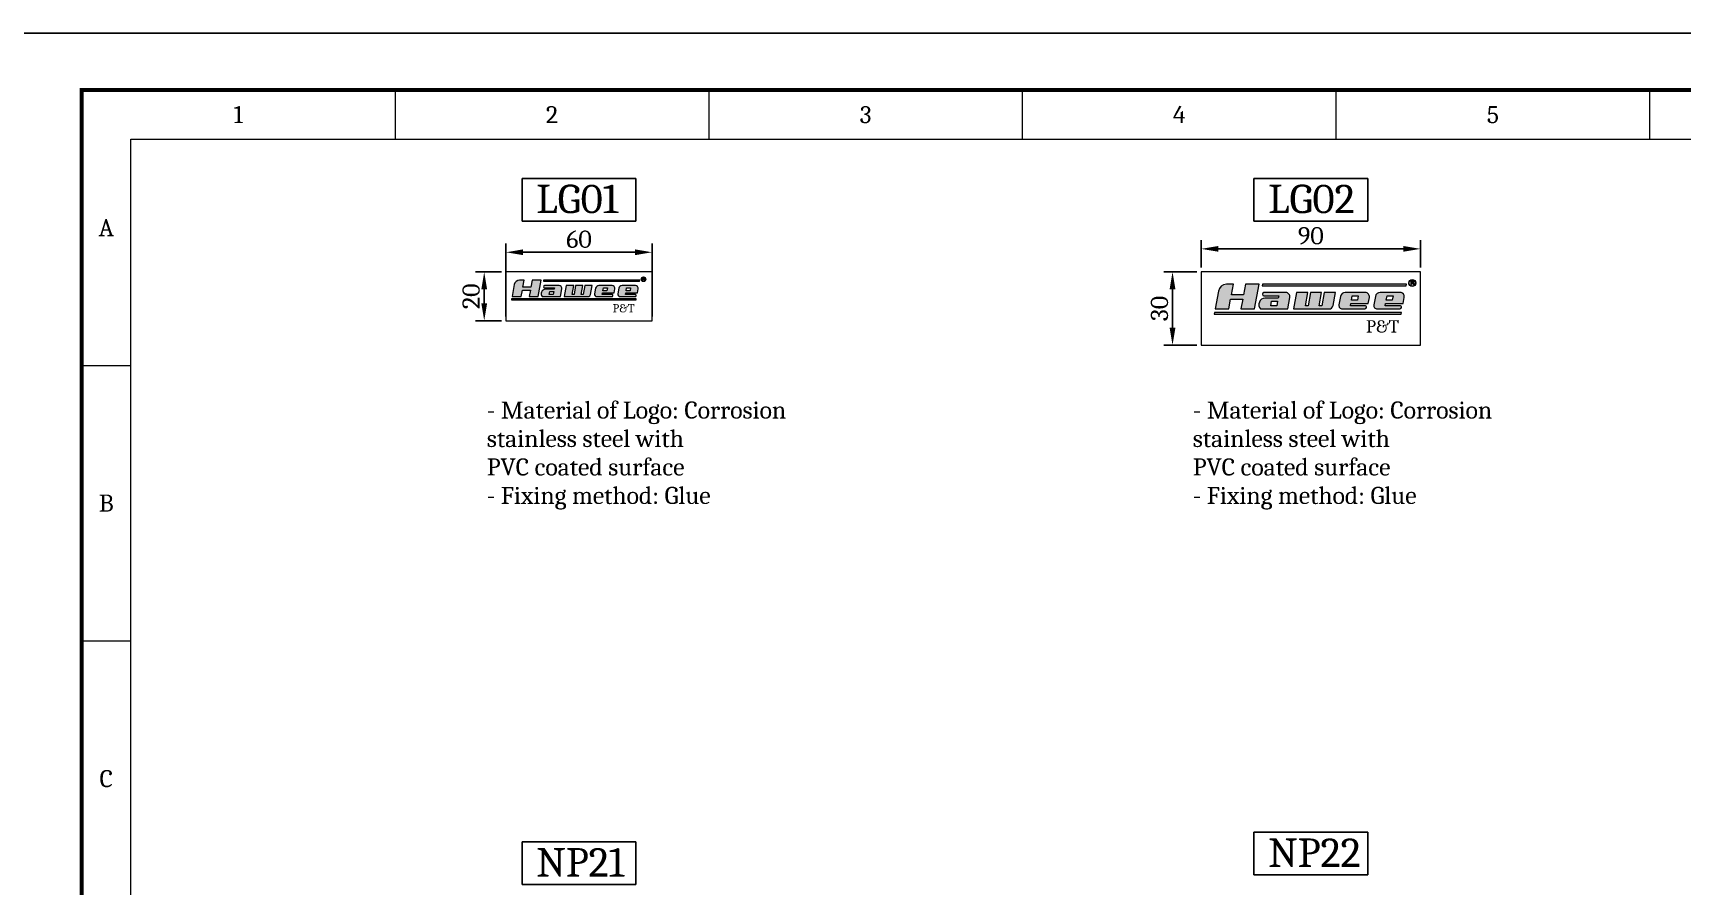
# Model space of a CAD drawing. Header units: millimetres. Extents: x -116965 to 323937, y 291661 to 566926.
# Drawn here: x -66858 to -62800, y 339094 to 341192 of the extents above; entities that cross this region are included whole.
import ezdxf
from ezdxf.enums import TextEntityAlignment as Align

# ---------------------------------------------------------------- set-up
doc = ezdxf.new("R2010")
doc.units = ezdxf.units.MM
doc.header["$PDMODE"] = 35
doc.layers.get('0').update_dxf_attribs({"lineweight": 18})
doc.styles.add('hwBorder', font='Cambria.ttf')
doc.styles.add('hwTech', font='Cambria.ttf')
doc.dimstyles.new('hwTech-1.4', dxfattribs={"dimscale": 17, "dimtxt": 2.5, "dimasz": 2.5, "dimexe": 1.25, "dimexo": 0.625, "dimtad": 1, "dimtxsty": 'hwTech', "dimcen": 2.5, "dimclrd": 3, "dimclre": 3, "dimclrt": 3, "dimadec": 0, "dimazin": 0, "dimtfac": 1, "dimtmove": 0, "dimatfit": 3, "dimfxl": 1, "dimarcsym": 0})

# ---------------------------------------------------------------- blocks, each defined once
blk = doc.blocks.new('*U1980')
at = {"color": 5}
for p, q in [((37.57, 198.62), (37.57, 194.28)), ((65.14, 198.62), (65.14, 194.28)), ((92.7, 198.62), (92.7, 194.28)), ((120.27, 198.62), (120.27, 194.28)), ((147.84, 198.62), (147.84, 194.28)), ((10, 174.42), (14.34, 174.42)), ((10, 150.22), (14.34, 150.22))]:
    blk.add_line(p, q, dxfattribs=at)
at = {"color": 5, "const_width": 0.35}
blk.add_lwpolyline([(10, 198.62), (285.68, 198.62), (285.68, 5), (10, 5)], close=True, dxfattribs=at)
at = {"color": 5}
blk.add_lwpolyline([(14.34, 194.28), (281.34, 194.28), (281.34, 9.34), (14.34, 9.34)], close=True, dxfattribs=at)
at = {"layer": 'Defpoints', "color": 4}
blk.add_lwpolyline([(0, 203.62), (290.68, 203.62), (290.68, 0), (0, 0)], close=True, dxfattribs=at)
at = {"color": 253, "style": 'hwBorder'}
for s, p in [('1', (23.78, 196.45)), ('2', (51.35, 196.45)), ('3', (78.92, 196.45)), ('4', (106.49, 196.45)), ('5', (134.06, 196.45)), ('A', (12.17, 186.52)), ('B', (12.17, 162.32)), ('C', (12.17, 138.11))]:
    blk.add_text(s, height=1.5, dxfattribs=at).set_placement(p, align=Align.MIDDLE_CENTER)
at = {"color": 6, "style": 'hwBorder', "flags": 8}
for tag, p in [("DWG'SNAME", (266.34, 59)), ("DWG'SCODE2", (266.34, 51.05))]:
    blk.add_attdef(tag, text='', height=1.5, dxfattribs=at).set_placement(p, align=Align.MIDDLE_CENTER)
at = {"color": 253, "style": 'hwBorder', "flags": 8}
for tag, p in [('REV_0', (253.34, 43.79)), ('REV_MODIFY0', (264.34, 44.1)), ('REV_DATE0', (277.34, 44.1)), ('REV_1', (253.34, 40.48)), ('REV_MODIFY1', (264.34, 40.79)), ('REV_DATE1', (277.34, 40.79)), ('REV_MODIFY2', (264.34, 37.48)), ('REV_DATE2', (277.34, 37.48)), ('REV_2', (253.34, 37.17)), ('REV_3', (253.34, 33.86)), ('REV_MODIFY3', (264.34, 34.17)), ('REV_DATE3', (277.34, 34.17)), ('REV_4', (253.34, 30.55)), ('REV_MODIFY4', (264.34, 30.86)), ('REV_DATE4', (277.34, 30.86))]:
    blk.add_attdef(tag, text='', height=1, dxfattribs=at).set_placement(p, align=Align.MIDDLE_CENTER)
at = {"color": 6, "style": 'hwBorder', "flags": 8}
for tag, p in [('TOLERANCE', (261.54, 27.22)), ('PAGE', (259.34, 15.3))]:
    blk.add_attdef(tag, text='', height=1.5, dxfattribs=at).set_placement(p, align=Align.MIDDLE_LEFT)
blk = doc.blocks.new('*U415')
h = blk.add_hatch(color=5)
h.paths.add_polyline_path([(-29.42, 2.98), (-31.09, 2.98), (-31.32, 1.71), (-32.78, 1.71), (-32.55, 2.98), (-33.39, 2.98, 0.362465), (-34.37, 2.16), (-34.77, -0.02), (-33.1, -0.02), (-32.88, 1.18), (-31.41, 1.18), (-31.63, -0.02), (-29.97, -0.02)])
h.paths.add_polyline_path([(-28.7, 1.31, 0.600072), (-29.26, -0.02), (-25.92, -0.02), (-25.67, 1.39, 0.467928), (-26.16, 1.98), (-28.82, 1.98, 1), (-28.82, 1.58), (-27.03, 1.58), (-27.08, 1.31)])
h.paths.add_polyline_path([(-27.89, 0.91), (-27.16, 0.91), (-27.25, 0.38), (-27.99, 0.38)], flags=16)
h.paths.add_polyline_path([(-12.11, -0.64), (-12.08, -0.44), (-34.84, -0.44), (-34.88, -0.64)])
h = blk.add_hatch(color=1)
h.paths.add_polyline_path([(-11.49, 2.78), (-11.45, 2.98), (-29, 2.98), (-29.04, 2.78)])
h.paths.add_polyline_path([(-20.12, 1.98), (-21.48, 1.98), (-21.77, 0.38), (-22.11, 0.38), (-21.82, 1.98), (-23.15, 1.98), (-23.44, 0.38), (-23.78, 0.38), (-23.49, 1.98), (-24.85, 1.98), (-25.22, -0.02), (-20.9, -0.02, 0.362465), (-20.41, 0.39)])
h.paths.add_polyline_path([(-19.69, 0.47, 0.467928), (-19.28, -0.02), (-16.53, -0.02, 0.362465), (-16.33, 0.14, 0.467928), (-16.53, 0.38), (-18.3, 0.38), (-18.25, 0.65), (-16.12, 0.65), (-15.99, 1.39, 0.467928), (-16.48, 1.98), (-18.92, 1.98, 0.362465), (-19.5, 1.5)])
h.paths.add_polyline_path([(-18.18, 1.05), (-18.08, 1.58), (-17.35, 1.58), (-17.45, 1.05)], flags=16)
h.paths.add_polyline_path([(-14.01, 0.65), (-11.88, 0.65), (-11.74, 1.39, 0.467928), (-12.24, 1.98), (-14.68, 1.98, 0.362465), (-15.26, 1.5), (-15.44, 0.47, 0.467928), (-15.03, -0.02), (-12.28, -0.02, 0.362465), (-12.09, 0.14, 0.467928), (-12.28, 0.38), (-14.06, 0.38)])
h.paths.add_polyline_path([(-13.94, 1.05), (-13.84, 1.58), (-13.11, 1.58), (-13.21, 1.05)], flags=16)
at = {"ltscale": 5}
h = blk.add_hatch(dxfattribs=at)
h.set_pattern_fill('ANGLE', color=256)
h.set_pattern_definition([(0, (0, 0.104), (0, 6.985), [5.08, -1.905]), (90, (0, 0.104), (-6.985, 4e-16), [5.08, -1.905])])
h.paths.add_polyline_path([(-11.18, 3.14, 1), (-10.34, 3.14, 1)])
h.paths.add_polyline_path([(-10.36, 3.14, -1), (-11.16, 3.14, -1)], flags=16)
h.paths.add_polyline_path([(-10.59, 3.31), (-10.58, 3.3), (-10.58, 3.28), (-10.58, 3.27), (-10.58, 3.26), (-10.58, 3.24), (-10.58, 3.23), (-10.58, 3.22), (-10.59, 3.2), (-10.6, 3.19), (-10.61, 3.18), (-10.61, 3.17), (-10.62, 3.17), (-10.64, 3.16), (-10.65, 3.16), (-10.66, 3.15), (-10.68, 3.15), (-10.69, 3.14), (-10.68, 3.14), (-10.67, 3.13), (-10.66, 3.12), (-10.65, 3.11), (-10.64, 3.1), (-10.63, 3.09), (-10.62, 3.08), (-10.62, 3.07), (-10.62, 3.07), (-10.54, 2.95), (-10.61, 2.95), (-10.67, 3.04), (-10.68, 3.06), (-10.69, 3.07), (-10.69, 3.08), (-10.7, 3.09), (-10.71, 3.1), (-10.72, 3.11), (-10.73, 3.12), (-10.73, 3.13), (-10.75, 3.13), (-10.76, 3.14), (-10.77, 3.14), (-10.79, 3.14), (-10.85, 3.14), (-10.85, 2.95), (-10.91, 2.95), (-10.91, 3.37), (-10.73, 3.37), (-10.71, 3.37), (-10.69, 3.37), (-10.68, 3.37), (-10.66, 3.37), (-10.64, 3.36), (-10.63, 3.35), (-10.62, 3.35), (-10.61, 3.34), (-10.6, 3.32)], flags=0)
h.paths.add_polyline_path([(-10.64, 3.28), (-10.64, 3.27), (-10.63, 3.26), (-10.63, 3.25), (-10.64, 3.23), (-10.64, 3.22), (-10.65, 3.21), (-10.66, 3.2), (-10.68, 3.19), (-10.69, 3.19), (-10.7, 3.19), (-10.72, 3.19), (-10.74, 3.19), (-10.85, 3.19), (-10.85, 3.33), (-10.72, 3.33), (-10.7, 3.32), (-10.69, 3.32), (-10.68, 3.32), (-10.66, 3.31), (-10.66, 3.31), (-10.65, 3.3)], flags=0)
h = blk.add_hatch(color=0)
h.paths.add_polyline_path([(-10.66, 3.37), (-10.68, 3.37), (-10.69, 3.37), (-10.71, 3.37), (-10.73, 3.37), (-10.91, 3.37), (-10.91, 2.95), (-10.85, 2.95), (-10.85, 3.14), (-10.79, 3.14), (-10.76, 3.14), (-10.74, 3.13), (-10.72, 3.12), (-10.71, 3.1), (-10.69, 3.08), (-10.68, 3.06), (-10.67, 3.04), (-10.61, 2.95), (-10.54, 2.95), (-10.62, 3.07), (-10.62, 3.08), (-10.63, 3.09), (-10.64, 3.1), (-10.65, 3.11), (-10.66, 3.12), (-10.67, 3.13), (-10.68, 3.14), (-10.69, 3.14), (-10.69, 3.14), (-10.68, 3.15), (-10.66, 3.15), (-10.65, 3.16), (-10.64, 3.16), (-10.62, 3.17), (-10.61, 3.17), (-10.61, 3.18), (-10.6, 3.19), (-10.59, 3.2), (-10.58, 3.22), (-10.58, 3.23), (-10.58, 3.24), (-10.58, 3.26), (-10.58, 3.27), (-10.58, 3.28), (-10.58, 3.3), (-10.59, 3.31), (-10.59, 3.32), (-10.6, 3.33), (-10.61, 3.34), (-10.62, 3.35), (-10.63, 3.35), (-10.64, 3.36), (-10.65, 3.36)])
h.paths.add_polyline_path([(-10.74, 3.19), (-10.85, 3.19), (-10.85, 3.33), (-10.72, 3.33), (-10.69, 3.32), (-10.67, 3.32), (-10.65, 3.3), (-10.64, 3.28), (-10.63, 3.25), (-10.64, 3.23), (-10.66, 3.2), (-10.68, 3.19), (-10.71, 3.19)], flags=16)
at = {"color": 5}
for points in [[(-29.42, 2.98), (-31.09, 2.98), (-31.32, 1.71), (-32.78, 1.71), (-32.55, 2.98), (-33.39, 2.98, 0.362465), (-34.37, 2.16), (-34.77, -0.02), (-33.1, -0.02), (-32.88, 1.18), (-31.41, 1.18), (-31.63, -0.02), (-29.97, -0.02), (-29.42, 2.98)], [(-25.67, 1.39, 0.467928), (-26.16, 1.98), (-28.82, 1.98, 1), (-28.82, 1.58), (-27.03, 1.58), (-27.08, 1.31), (-28.7, 1.31, 0.600072), (-29.26, -0.02), (-25.92, -0.02), (-25.67, 1.39, 0.467928)]]:
    blk.add_lwpolyline(points, format="xyb", close=True, dxfattribs=at)
at = {"color": 1}
for points in [[(-11.45, 2.98), (-29, 2.98), (-29.04, 2.78), (-11.49, 2.78), (-11.45, 2.98)], [(-18.18, 1.05), (-18.08, 1.58), (-17.35, 1.58), (-17.45, 1.05), (-18.18, 1.05)], [(-13.94, 1.05), (-13.84, 1.58), (-13.11, 1.58), (-13.21, 1.05), (-13.94, 1.05)]]:
    blk.add_lwpolyline(points, close=True, dxfattribs=at)
at = {"color": 0}
for points in [[(-10.63, 3.35), (-10.64, 3.36), (-10.65, 3.36), (-10.66, 3.37), (-10.68, 3.37), (-10.69, 3.37), (-10.71, 3.37), (-10.73, 3.37), (-10.91, 3.37), (-10.91, 2.95), (-10.85, 2.95), (-10.85, 3.14), (-10.79, 3.14), (-10.77, 3.14), (-10.76, 3.14), (-10.75, 3.13), (-10.73, 3.13), (-10.73, 3.12), (-10.72, 3.11), (-10.71, 3.1), (-10.7, 3.09), (-10.69, 3.08), (-10.69, 3.07), (-10.68, 3.06), (-10.67, 3.04), (-10.61, 2.95), (-10.54, 2.95), (-10.62, 3.07), (-10.62, 3.07), (-10.62, 3.08), (-10.63, 3.09), (-10.64, 3.1), (-10.65, 3.11), (-10.66, 3.12), (-10.67, 3.13), (-10.68, 3.14), (-10.69, 3.14), (-10.69, 3.14), (-10.68, 3.15), (-10.66, 3.15), (-10.65, 3.16), (-10.64, 3.16), (-10.62, 3.17), (-10.61, 3.17), (-10.61, 3.18), (-10.6, 3.19), (-10.59, 3.2), (-10.58, 3.22), (-10.58, 3.23), (-10.58, 3.24), (-10.58, 3.26), (-10.58, 3.27), (-10.58, 3.28), (-10.58, 3.3), (-10.59, 3.31), (-10.59, 3.32), (-10.6, 3.33), (-10.61, 3.34), (-10.62, 3.35), (-10.63, 3.35)], [(-10.68, 3.37), (-10.66, 3.37), (-10.65, 3.36), (-10.64, 3.36), (-10.64, 3.36), (-10.63, 3.35), (-10.62, 3.35), (-10.61, 3.34), (-10.6, 3.33), (-10.59, 3.32), (-10.59, 3.31), (-10.58, 3.3), (-10.58, 3.28), (-10.58, 3.27), (-10.58, 3.26), (-10.58, 3.24), (-10.58, 3.23), (-10.58, 3.22), (-10.59, 3.2), (-10.6, 3.19), (-10.61, 3.18), (-10.61, 3.17), (-10.62, 3.17), (-10.64, 3.16), (-10.65, 3.16), (-10.66, 3.15), (-10.68, 3.15), (-10.69, 3.14), (-10.68, 3.14), (-10.67, 3.13), (-10.66, 3.12), (-10.65, 3.11), (-10.64, 3.1), (-10.63, 3.09), (-10.62, 3.08), (-10.62, 3.07), (-10.62, 3.07), (-10.54, 2.95), (-10.61, 2.95), (-10.67, 3.04), (-10.68, 3.06), (-10.69, 3.07), (-10.69, 3.08), (-10.7, 3.09), (-10.71, 3.1), (-10.72, 3.11), (-10.73, 3.12), (-10.73, 3.13), (-10.75, 3.13), (-10.76, 3.14), (-10.77, 3.14), (-10.79, 3.14), (-10.85, 3.14), (-10.85, 2.95), (-10.91, 2.95), (-10.91, 3.37), (-10.73, 3.37), (-10.71, 3.37), (-10.69, 3.37), (-10.68, 3.37)], [(-10.68, 3.32), (-10.66, 3.31), (-10.66, 3.31), (-10.65, 3.3), (-10.64, 3.28), (-10.64, 3.27), (-10.63, 3.26), (-10.63, 3.25), (-10.64, 3.23), (-10.64, 3.22), (-10.65, 3.21), (-10.66, 3.2), (-10.68, 3.19), (-10.69, 3.19), (-10.7, 3.19), (-10.72, 3.19), (-10.74, 3.19), (-10.85, 3.19), (-10.85, 3.33), (-10.72, 3.33), (-10.7, 3.32), (-10.69, 3.32), (-10.68, 3.32)], [(-10.69, 3.32), (-10.68, 3.32), (-10.66, 3.31), (-10.66, 3.31), (-10.65, 3.3), (-10.64, 3.28), (-10.64, 3.27), (-10.63, 3.26), (-10.63, 3.25), (-10.64, 3.23), (-10.64, 3.22), (-10.65, 3.21), (-10.66, 3.2), (-10.68, 3.19), (-10.69, 3.19), (-10.7, 3.19), (-10.72, 3.19), (-10.74, 3.19), (-10.85, 3.19), (-10.85, 3.33), (-10.72, 3.33), (-10.7, 3.32), (-10.69, 3.32)]]:
    blk.add_lwpolyline(points, close=True, dxfattribs=at)
at = {"color": 5}
for points in [[(-27.89, 0.91), (-27.16, 0.91), (-27.25, 0.38), (-27.99, 0.38), (-27.89, 0.91)], [(-12.08, -0.44), (-34.84, -0.44), (-34.88, -0.64), (-12.11, -0.64), (-12.08, -0.44)]]:
    blk.add_lwpolyline(points, close=True, dxfattribs=at)
at = {"color": 1}
for points in [[(-20.12, 1.98), (-21.48, 1.98), (-21.77, 0.38), (-22.11, 0.38), (-21.82, 1.98), (-23.15, 1.98), (-23.44, 0.38), (-23.78, 0.38), (-23.49, 1.98), (-24.85, 1.98), (-25.22, -0.02), (-20.9, -0.02, 0.362465), (-20.41, 0.39), (-20.12, 1.98)], [(-15.99, 1.39, 0.467928), (-16.48, 1.98), (-18.92, 1.98, 0.362465), (-19.5, 1.5), (-19.69, 0.47, 0.467928), (-19.28, -0.02), (-16.53, -0.02, 0.362465), (-16.33, 0.14, 0.467928), (-16.53, 0.38), (-18.3, 0.38), (-18.25, 0.65), (-16.12, 0.65), (-15.99, 1.39, 0.467928)], [(-11.74, 1.39, 0.467928), (-12.24, 1.98), (-14.68, 1.98, 0.362465), (-15.26, 1.5), (-15.44, 0.47, 0.467928), (-15.03, -0.02), (-12.28, -0.02, 0.362465), (-12.09, 0.14, 0.467928), (-12.28, 0.38), (-14.06, 0.38), (-14.01, 0.65), (-11.88, 0.65), (-11.74, 1.39, 0.467928)]]:
    blk.add_lwpolyline(points, format="xyb", close=True, dxfattribs=at)
at = {"ltscale": 5}
for radius in [0.421, 0.401]:
    blk.add_circle((-10.76, 3.14), radius, dxfattribs=at)
at = {"color": 251, "style": 'hwBorder'}
blk.add_text('P&T', height=1.5, dxfattribs=at).set_placement((-14.39, -2.14), align=Align.MIDDLE_CENTER)
blk = doc.blocks.new('logo size 20x60')
at = {"ltscale": 5}
blk.add_lwpolyline([(65.26, 0), (65.26, 20), (5.26, 20), (5.26, 0)], close=True, dxfattribs=at)
at = {"xscale": 2.246080959455249, "yscale": 2.246080959455249, "zscale": 2.246080959455249}
blk.add_blockref('*U415', (85.88, 9.93), dxfattribs=at)
blk = doc.blocks.new('logo size 30x90')
at = {"ltscale": 5}
blk.add_lwpolyline([(0, 0), (90, 0), (90, 30), (0, 30)], close=True, dxfattribs=at)
at = {"xscale": 3.369121439182872, "yscale": 3.369121439182872, "zscale": 3.369121439182872}
blk.add_blockref('*U415', (122.88, 14.88), dxfattribs=at)
blk = doc.blocks.new('*D498')
at = {"color": 3, "lineweight": -2, "transparency": 16777216}
for p, q in [((-65694.5, 340495.2), (-65694.5, 340674.2)), ((-65652, 340652.9), (-65377, 340652.9)), ((-65334.5, 340495.2), (-65334.5, 340674.2))]:
    blk.add_line(p, q, dxfattribs=at)
at = {"color": 3, "lineweight": -3, "transparency": 16777216}
for points in [[(-65652, 340660), (-65652, 340645.8), (-65694.5, 340652.9)], [(-65377, 340660), (-65377, 340645.8), (-65334.5, 340652.9)]]:
    blk.add_solid(points, dxfattribs=at)
at = {"layer": 'Defpoints', "color": 0, "lineweight": -3, "transparency": 16777216}
for p in [(-65334.5, 340652.9), (-65694.5, 340484.6), (-65334.5, 340484.6)]:
    blk.add_point(p, dxfattribs=at)
at = {"color": 3, "transparency": 16777216, "insert": (-65514.5, 340685), "char_height": 42.5, "attachment_point": 5, "style": 'hwTech'}
blk.add_mtext('60', dxfattribs=at)
blk = doc.blocks.new('*D499')
at = {"color": 3, "lineweight": -2, "transparency": 16777216}
for p, q in [((-65705.2, 340604.6), (-65769.1, 340604.6)), ((-65747.8, 340562.1), (-65747.8, 340527.1)), ((-65705.2, 340484.6), (-65769.1, 340484.6))]:
    blk.add_line(p, q, dxfattribs=at)
at = {"color": 3, "lineweight": -3, "transparency": 16777216}
for points in [[(-65754.9, 340562.1), (-65740.7, 340562.1), (-65747.8, 340604.6)], [(-65754.9, 340527.1), (-65740.7, 340527.1), (-65747.8, 340484.6)]]:
    blk.add_solid(points, dxfattribs=at)
at = {"layer": 'Defpoints', "color": 0, "lineweight": -3, "transparency": 16777216}
for p in [(-65694.5, 340604.6), (-65747.8, 340484.6), (-65694.5, 340484.6)]:
    blk.add_point(p, dxfattribs=at)
at = {"color": 3, "transparency": 16777216, "insert": (-65780, 340544.6), "char_height": 42.5, "attachment_point": 5, "rotation": 90, "style": 'hwTech'}
blk.add_mtext('20', dxfattribs=at)
blk = doc.blocks.new('*D500')
at = {"color": 3, "lineweight": -2, "transparency": 16777216}
for p, q in [((-63983.3, 340615.2), (-63983.3, 340682.6)), ((-63940.8, 340661.3), (-63485.8, 340661.3)), ((-63443.3, 340615.2), (-63443.3, 340682.6))]:
    blk.add_line(p, q, dxfattribs=at)
at = {"color": 3, "lineweight": -3, "transparency": 16777216}
for points in [[(-63940.8, 340668.4), (-63940.8, 340654.2), (-63983.3, 340661.3)], [(-63485.8, 340668.4), (-63485.8, 340654.2), (-63443.3, 340661.3)]]:
    blk.add_solid(points, dxfattribs=at)
at = {"layer": 'Defpoints', "color": 0, "lineweight": -3, "transparency": 16777216}
for p in [(-63443.3, 340661.3), (-63983.3, 340604.6), (-63443.3, 340604.6)]:
    blk.add_point(p, dxfattribs=at)
at = {"color": 3, "transparency": 16777216, "insert": (-63713.3, 340693.4), "char_height": 42.5, "attachment_point": 5, "style": 'hwTech'}
blk.add_mtext('90', dxfattribs=at)
blk = doc.blocks.new('*D509')
at = {"color": 3, "lineweight": -2, "transparency": 16777216}
for p, q in [((-63993.9, 340604.6), (-64074.9, 340604.6)), ((-64053.7, 340562.1), (-64053.7, 340467.1)), ((-63993.9, 340424.6), (-64074.9, 340424.6))]:
    blk.add_line(p, q, dxfattribs=at)
at = {"color": 3, "lineweight": -3, "transparency": 16777216}
for points in [[(-64060.8, 340562.1), (-64046.6, 340562.1), (-64053.7, 340604.6)], [(-64060.8, 340467.1), (-64046.6, 340467.1), (-64053.7, 340424.6)]]:
    blk.add_solid(points, dxfattribs=at)
at = {"layer": 'Defpoints', "color": 0, "lineweight": -3, "transparency": 16777216}
for p in [(-63983.3, 340604.6), (-64053.7, 340424.6), (-63983.3, 340424.6)]:
    blk.add_point(p, dxfattribs=at)
at = {"color": 3, "transparency": 16777216, "insert": (-64085.8, 340514.6), "char_height": 42.5, "attachment_point": 5, "rotation": 90, "style": 'hwTech'}
blk.add_mtext('30', dxfattribs=at)

msp = doc.modelspace()

# ---------------------------------------------------------------- linework, layer by layer
at = {"lineweight": -3, "ltscale": 5}
for p, q in [((-65654.539458, 340729.556871), (-65654.539458, 340834.556871)), ((-65654.539458, 340834.556871), (-65374.539458, 340834.556871)), ((-65374.539458, 340834.556871), (-65374.539458, 340729.556871)), ((-63853.275656, 340729.556871), (-63853.275656, 340834.556871)), ((-63853.275656, 340834.556871), (-63573.275656, 340834.556871)), ((-63573.275656, 340834.556871), (-63573.275656, 340729.556871)), ((-65374.539458, 340729.556871), (-65654.539458, 340729.556871)), ((-63573.275656, 340729.556871), (-63853.275656, 340729.556871)), ((-65654.539458, 339097.546903), (-65654.539458, 339202.546903)), ((-65654.539458, 339202.546903), (-65374.539458, 339202.546903)), ((-65374.539458, 339202.546903), (-65374.539458, 339097.546903)), ((-63853.275656, 339121.205059), (-63853.275656, 339226.205059)), ((-63853.275656, 339226.205059), (-63573.275656, 339226.205059)), ((-63573.275656, 339226.205059), (-63573.275656, 339121.205059)), ((-63573.275656, 339121.205059), (-63853.275656, 339121.205059)), ((-65374.539458, 339097.546903), (-65654.539458, 339097.546903))]:
    msp.add_line(p, q, dxfattribs=at)

# ---------------------------------------------------------------- block references
at = {"ltscale": 5, "xscale": 28, "yscale": 28, "zscale": 28}
msp.add_blockref('*U1980', (-67018.972165, 335490.946197), dxfattribs=at)
at = {"xscale": 6, "yscale": 6, "zscale": 6}
for name, p in [('logo size 20x60', (-65726.121386, 340484.556871)), ('logo size 30x90', (-63983.275656, 340424.556871))]:
    msp.add_blockref(name, p, dxfattribs=at)

# ---------------------------------------------------------------- texts
at = {"ltscale": 5, "char_height": 70, "attachment_point": 1, "style": 'hwTech'}
for s, insert in [('LG01', (-65619.562482, 340819.148414)), ('LG02', (-63818.29868, 340819.148414)), ('NP22', (-63818.29868, 339210.796602)), ('NP21', (-65619.562482, 339187.138446))]:
    msp.add_mtext(s, dxfattribs=dict(at, insert=insert))
at = {"ltscale": 5, "char_height": 42, "width": 790.9803864, "attachment_point": 1, "style": 'hwTech'}
for insert in [(-65741.420094, 340285.78811), (-64003.848081, 340285.78811)]:
    msp.add_mtext('- Material of Logo: Corrosion \\Pstainless steel with \\PPVC coated surface\\P- Fixing method: Glue ', dxfattribs=dict(at, insert=insert))

# ---------------------------------------------------------------- dimensions: what is measured, and where the dimension line sits
for base, p1, p2, text, picture, middle in [((-65334.539458, 340652.91468), (-65694.539458, 340484.556871), (-65334.539458, 340484.556871), '60', '*D498', (-65514.539458, 340652.91468)), ((-63443.275656, 340661.301837), (-63983.275656, 340604.556871), (-63443.275656, 340604.556871), '90', '*D500', (-63713.275656, 340661.301837))]:
    dim = msp.add_linear_dim(base=base, p1=p1, p2=p2, text=text, dimstyle='hwTech-1.4')
    dim.commit()
    dim.dimension.update_dxf_attribs({"geometry": picture, "text_midpoint": middle, "dimtype": 160})
for base, p1, p2, text, picture, middle in [((-65747.830916, 340484.556871), (-65694.539458, 340604.556871), (-65694.539458, 340484.556871), '20', '*D499', (-65779.952115, 340544.556871)), ((-64053.699651, 340424.556871), (-63983.275656, 340604.556871), (-63983.275656, 340424.556871), '30', '*D509', (-64085.82085, 340514.556871))]:
    dim = msp.add_linear_dim(base=base, p1=p1, p2=p2, angle=90, text=text, dimstyle='hwTech-1.4')
    dim.commit()
    dim.dimension.update_dxf_attribs({"geometry": picture, "text_midpoint": middle})

doc.saveas('drawing.dxf')
